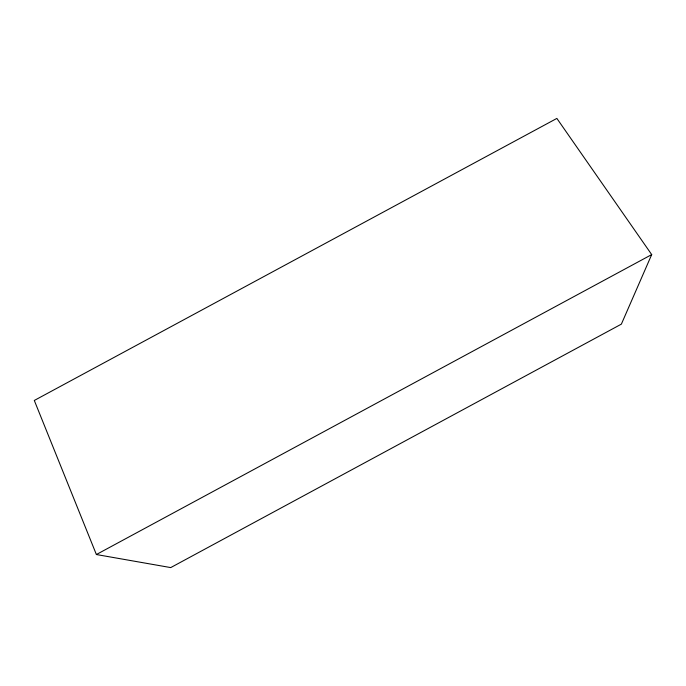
<?xml version="1.0" encoding="UTF-8"?>
<svg xmlns="http://www.w3.org/2000/svg" width="686" height="686" viewBox="0 0 686 686"><rect width="100%" height="100%" fill="white"/><g stroke="black" fill="none" stroke-linecap="round" stroke-linejoin="round"><path stroke-width="1.03" d="M651.7 254.592L621.37 324.135L170.728 567.588L96.383 554.528L34.3 400.461L556.869 118.412L651.7 254.592L96.383 554.528"/></g></svg>
